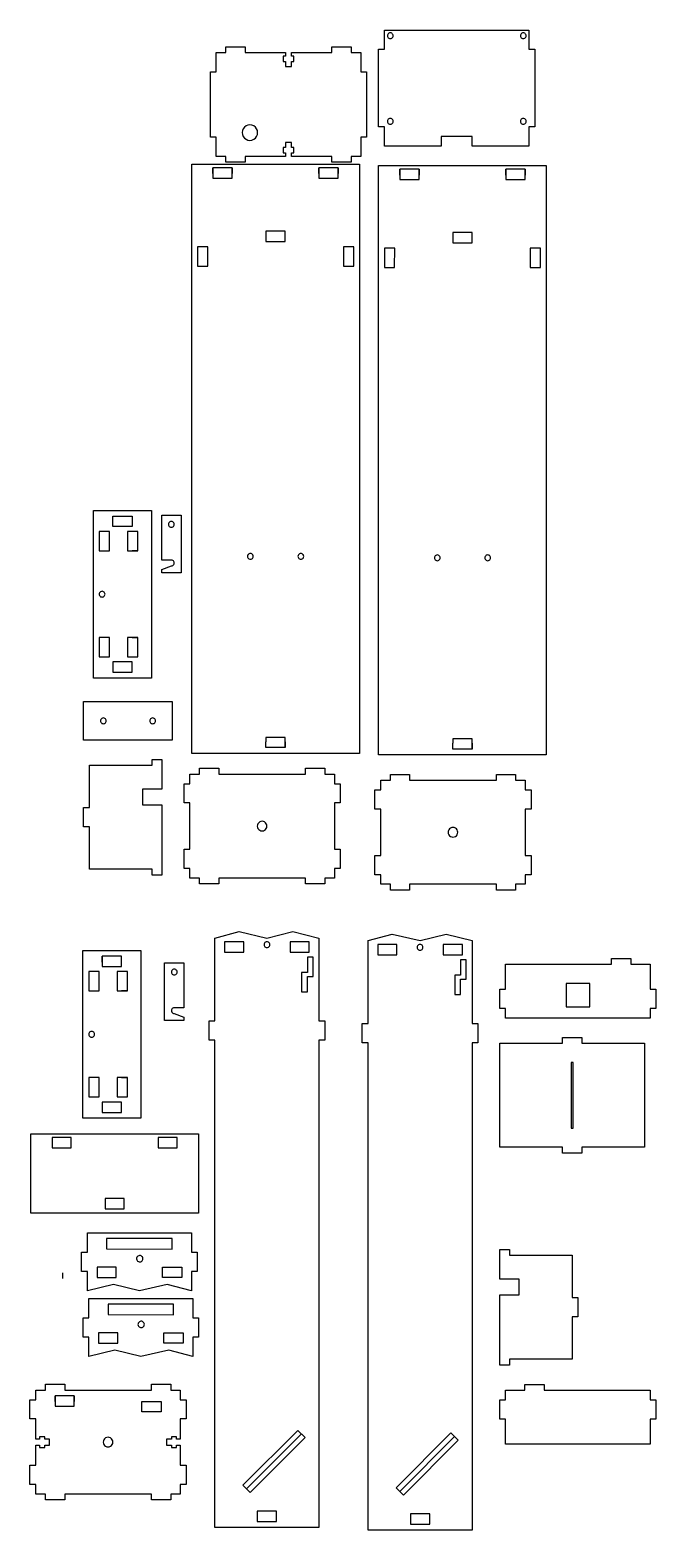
# Model space of a CAD drawing. Header units: millimetres. Extents: x 729 to 973, y 310 to 893.
import ezdxf

# ---------------------------------------------------------------- set-up
doc = ezdxf.new("R2010")
doc.units = ezdxf.units.MM
doc.header["$MEASUREMENT"] = 0

msp = doc.modelspace()

# ---------------------------------------------------------------- linework, layer by layer
for p, q in [((800.43, 837.47), (800.43, 839.72)), ((807.93, 839.72), (807.93, 837.47)), ((841.68, 837.47), (841.68, 839.72)), ((849.18, 839.72), (849.18, 837.47)), ((873.14, 836.92), (873.14, 839.17)), ((880.64, 839.17), (880.64, 836.92)), ((914.39, 836.92), (914.39, 839.17)), ((921.89, 839.17), (921.89, 836.92)), ((761.44, 701.93), (761.44, 704.18)), ((771.22, 690.68), (768.97, 690.68)), ((768.97, 656.93), (771.22, 656.93)), ((828.55, 618.09), (821.05, 618.09)), ((821.05, 618.09), (821.05, 616.34)), ((821.05, 614.09), (821.05, 616.34)), ((828.55, 614.09), (821.05, 614.09)), ((828.55, 614.09), (828.55, 618.09)), ((828.55, 616.34), (828.55, 614.09)), ((901.27, 617.54), (893.77, 617.54)), ((893.77, 617.54), (893.77, 615.79)), ((893.77, 613.54), (893.77, 615.79)), ((901.27, 613.54), (893.77, 613.54)), ((901.27, 613.54), (901.27, 617.54)), ((901.27, 615.79), (901.27, 613.54)), ((757.36, 530.68), (757.36, 532.93)), ((767.14, 519.43), (764.89, 519.43)), ((764.89, 485.68), (767.14, 485.68)), ((741.82, 409.79), (741.82, 407.54)), ((780.81, 407.96), (780.81, 410.21)), ((788.31, 410.21), (788.31, 407.96)), ((781.36, 382.39), (781.36, 384.64)), ((738.98, 359.6), (738.98, 361.85)), ((746.48, 361.85), (746.48, 359.6)), ((772.73, 357.35), (772.73, 359.6)), ((780.23, 359.6), (780.23, 357.35)), ((813.49, 325.63), (834.86, 347.01)), ((873.09, 324.62), (894.47, 345.99)), ((873.09, 324.62), (894.47, 345.99))]:
    msp.add_line(p, q)
for points in [[(925.64, 855.64), (923.39, 855.64), (923.39, 848.14), (901.27, 848.14), (901.27, 851.89), (889.27, 851.89), (889.27, 848.14), (867.14, 848.14), (867.14, 855.64), (864.89, 855.64), (864.89, 885.86), (867.14, 885.86), (867.14, 893.36), (923.39, 893.36), (923.39, 885.86), (925.64, 885.86)], [(868.44, 891.67), (868.33, 891.4), (868.29, 891.11), (868.33, 890.82), (868.44, 890.55), (868.62, 890.32), (868.85, 890.14), (869.12, 890.03), (869.42, 889.99), (869.71, 890.03), (869.98, 890.14), (870.21, 890.32), (870.39, 890.55), (870.5, 890.82), (870.54, 891.11), (870.5, 891.4), (870.39, 891.67), (870.21, 891.91), (869.98, 892.09), (869.71, 892.2), (869.42, 892.24), (869.12, 892.2), (868.85, 892.09), (868.62, 891.91)], [(921.17, 889.99), (921.46, 890.03), (921.73, 890.14), (921.96, 890.32), (922.14, 890.55), (922.25, 890.82), (922.29, 891.11), (922.25, 891.4), (922.14, 891.67), (921.96, 891.91), (921.73, 892.09), (921.46, 892.2), (921.17, 892.24), (920.87, 892.2), (920.6, 892.09), (920.37, 891.91), (920.19, 891.67), (920.08, 891.4), (920.04, 891.11), (920.08, 890.82), (920.19, 890.55), (920.37, 890.32), (920.6, 890.14), (920.87, 890.03)], [(812.96, 884.62), (828.71, 884.62), (828.71, 883.12), (827.74, 883.12), (827.74, 881.12), (828.71, 881.12), (828.71, 879.22), (830.96, 879.22), (830.96, 881.11), (831.94, 881.12), (831.94, 883.12), (830.96, 883.12), (830.96, 884.62), (846.71, 884.62), (846.71, 886.87), (854.21, 886.87), (854.21, 884.62), (857.96, 884.62), (857.96, 877.12), (860.21, 877.12), (860.21, 851.62), (857.96, 851.62), (857.96, 844.12), (854.21, 844.12), (854.21, 841.87), (846.71, 841.87), (846.71, 844.12), (830.96, 844.12), (830.96, 845.62), (831.94, 845.62), (831.94, 847.62), (830.96, 847.62), (830.96, 849.52), (828.71, 849.52), (828.71, 847.61), (827.74, 847.62), (827.74, 845.62), (828.71, 845.62), (828.71, 844.12), (812.96, 844.12), (812.96, 841.87), (805.46, 841.87), (805.46, 844.12), (801.71, 844.12), (801.71, 851.62), (799.46, 851.62), (799.46, 877.12), (801.71, 877.12), (801.71, 884.62), (805.46, 884.62), (805.46, 886.87), (812.96, 886.87)], [(868.85, 856.84), (869.12, 856.73), (869.42, 856.69), (869.71, 856.73), (869.98, 856.84), (870.21, 857.02), (870.39, 857.25), (870.5, 857.52), (870.54, 857.81), (870.5, 858.1), (870.39, 858.37), (870.21, 858.61), (869.98, 858.79), (869.71, 858.9), (869.42, 858.94), (869.12, 858.9), (868.85, 858.79), (868.62, 858.61), (868.44, 858.37), (868.33, 858.1), (868.29, 857.81), (868.33, 857.52), (868.44, 857.25), (868.62, 857.02)], [(920.37, 857.02), (920.6, 856.84), (920.87, 856.73), (921.17, 856.69), (921.46, 856.73), (921.73, 856.84), (921.96, 857.02), (922.14, 857.25), (922.25, 857.52), (922.29, 857.81), (922.25, 858.1), (922.14, 858.37), (921.96, 858.61), (921.73, 858.79), (921.46, 858.9), (921.17, 858.94), (920.87, 858.9), (920.6, 858.79), (920.37, 858.61), (920.19, 858.37), (920.08, 858.1), (920.04, 857.81), (920.08, 857.52), (920.19, 857.25)], [(812.68, 855.54), (812.21, 854.92), (811.91, 854.2), (811.81, 853.42), (811.91, 852.64), (812.21, 851.92), (812.68, 851.3), (813.31, 850.82), (814.03, 850.52), (814.81, 850.42), (815.58, 850.52), (816.31, 850.82), (816.93, 851.3), (817.4, 851.92), (817.7, 852.64), (817.81, 853.42), (817.7, 854.2), (817.4, 854.92), (816.93, 855.54), (816.31, 856.02), (815.58, 856.32), (814.81, 856.42), (814.03, 856.32), (813.31, 856.02)], [(796.68, 841.18), (852.93, 841.18), (857.43, 841.18), (857.43, 611.84), (792.18, 611.84), (792.18, 841.18)], [(925.64, 840.64), (930.14, 840.64), (930.14, 611.29), (864.89, 611.29), (864.89, 840.64), (869.39, 840.64)], [(807.93, 839.72), (800.43, 839.72), (800.43, 835.72), (807.93, 835.72)], [(849.18, 835.72), (849.18, 839.72), (841.68, 839.72), (841.68, 835.72)], [(880.64, 839.17), (873.14, 839.17), (873.14, 835.17), (880.64, 835.17)], [(921.89, 839.17), (914.39, 839.17), (914.39, 835.17), (921.89, 835.17)], [(828.55, 811.1), (828.55, 815.1), (821.05, 815.1), (821.05, 811.1)], [(901.27, 810.55), (901.27, 814.55), (893.77, 814.55), (893.77, 810.55)], [(798.41, 801.47), (798.43, 808.97), (794.43, 808.97), (794.43, 801.47)], [(851.19, 801.47), (855.18, 801.47), (855.18, 808.97), (851.18, 808.97)], [(871.13, 800.92), (871.14, 808.42), (867.14, 808.42), (867.14, 800.92)], [(923.91, 800.92), (927.89, 800.92), (927.89, 808.42), (923.89, 808.42)], [(776.46, 701.93), (776.46, 645.68), (776.46, 641.18), (753.92, 641.18), (753.92, 706.43), (776.46, 706.43)], [(768.94, 701.93), (768.94, 700.18), (761.44, 700.18), (761.44, 704.18), (768.94, 704.18)], [(780.5, 682.09), (780.5, 683.47), (784.25, 684.85), (784.54, 684.89), (784.81, 685), (785.04, 685.18), (785.22, 685.41), (785.33, 685.68), (785.37, 685.97), (785.33, 686.27), (785.22, 686.54), (785.04, 686.77), (784.81, 686.95), (784.54, 687.06), (784.25, 687.1), (780.5, 687.1), (780.5, 704.59), (788, 704.59), (788, 682.09)], [(783.16, 700.68), (783.27, 700.41), (783.45, 700.18), (783.68, 700), (783.96, 699.89), (784.25, 699.85), (784.54, 699.89), (784.81, 700), (785.04, 700.18), (785.22, 700.41), (785.33, 700.68), (785.37, 700.97), (785.33, 701.27), (785.22, 701.54), (785.04, 701.77), (784.81, 701.95), (784.54, 702.06), (784.25, 702.1), (783.96, 702.06), (783.68, 701.95), (783.45, 701.77), (783.27, 701.54), (783.16, 701.27), (783.12, 700.97)], [(760.17, 690.68), (760.2, 698.18), (756.17, 698.18), (756.17, 690.68)], [(768.97, 698.18), (767.22, 698.18), (767.22, 690.68), (771.22, 690.68), (771.22, 698.18)], [(814.44, 687.53), (814.71, 687.42), (815, 687.38), (815.29, 687.42), (815.56, 687.53), (815.79, 687.71), (815.97, 687.94), (816.09, 688.21), (816.12, 688.51), (816.09, 688.8), (815.97, 689.07), (815.79, 689.3), (815.56, 689.48), (815.29, 689.59), (815, 689.63), (814.71, 689.59), (814.44, 689.48), (814.2, 689.3), (814.03, 689.07), (813.91, 688.8), (813.87, 688.51), (813.91, 688.21), (814.03, 687.94), (814.2, 687.71)], [(834.92, 687.43), (835.19, 687.55), (835.42, 687.73), (835.6, 687.96), (835.71, 688.23), (835.75, 688.52), (835.71, 688.81), (835.6, 689.08), (835.42, 689.32), (835.19, 689.5), (834.92, 689.61), (834.63, 689.65), (834.33, 689.61), (834.06, 689.5), (833.83, 689.32), (833.65, 689.08), (833.54, 688.81), (833.5, 688.52), (833.54, 688.23), (833.65, 687.96), (833.83, 687.73), (834.06, 687.55), (834.33, 687.43), (834.63, 687.4)], [(886.92, 688.75), (886.74, 688.52), (886.63, 688.25), (886.59, 687.96), (886.63, 687.67), (886.74, 687.4), (886.92, 687.16), (887.15, 686.99), (887.42, 686.87), (887.72, 686.83), (888.01, 686.87), (888.28, 686.99), (888.51, 687.16), (888.69, 687.4), (888.8, 687.67), (888.84, 687.96), (888.8, 688.25), (888.69, 688.52), (888.51, 688.75), (888.28, 688.93), (888.01, 689.05), (887.72, 689.08), (887.42, 689.05), (887.15, 688.93)], [(907.63, 686.89), (907.9, 687), (908.14, 687.18), (908.32, 687.41), (908.43, 687.68), (908.47, 687.97), (908.43, 688.27), (908.32, 688.54), (908.14, 688.77), (907.9, 688.95), (907.63, 689.06), (907.34, 689.1), (907.05, 689.06), (906.78, 688.95), (906.55, 688.77), (906.37, 688.54), (906.26, 688.27), (906.22, 687.97), (906.26, 687.68), (906.37, 687.41), (906.55, 687.18), (906.78, 687), (907.05, 686.89), (907.34, 686.85)], [(756.73, 672.83), (757.01, 672.72), (757.3, 672.68), (757.59, 672.72), (757.86, 672.83), (758.09, 673.01), (758.27, 673.25), (758.38, 673.52), (758.42, 673.81), (758.38, 674.1), (758.27, 674.37), (758.09, 674.6), (757.86, 674.78), (757.59, 674.9), (757.3, 674.93), (757.01, 674.9), (756.73, 674.78), (756.5, 674.6), (756.32, 674.37), (756.21, 674.1), (756.17, 673.81), (756.21, 673.52), (756.32, 673.25), (756.5, 673.01)], [(756.17, 649.43), (760.17, 649.43), (760.17, 656.93), (756.17, 656.93)], [(768.97, 649.43), (771.22, 649.43), (771.22, 656.93), (767.22, 656.93), (767.22, 649.43)], [(761.44, 643.43), (768.94, 643.43), (768.94, 647.43), (761.44, 647.43)], [(784.6, 617.02), (750.1, 617.02), (750.1, 632.02), (784.6, 632.02)], [(756.67, 624.52), (756.7, 624.23), (756.82, 623.95), (757, 623.72), (757.23, 623.54), (757.5, 623.43), (757.79, 623.39), (758.08, 623.43), (758.35, 623.54), (758.59, 623.72), (758.77, 623.95), (758.88, 624.23), (758.92, 624.52), (758.88, 624.81), (758.77, 625.08), (758.59, 625.31), (758.35, 625.49), (758.08, 625.6), (757.79, 625.64), (757.5, 625.6), (757.23, 625.49), (757, 625.31), (756.82, 625.08), (756.7, 624.81)], [(775.99, 623.95), (776.17, 623.72), (776.4, 623.54), (776.67, 623.43), (776.96, 623.39), (777.25, 623.43), (777.52, 623.54), (777.76, 623.72), (777.93, 623.95), (778.05, 624.23), (778.09, 624.52), (778.05, 624.81), (777.93, 625.08), (777.76, 625.31), (777.52, 625.49), (777.25, 625.6), (776.96, 625.64), (776.67, 625.6), (776.4, 625.49), (776.17, 625.31), (775.99, 625.08), (775.87, 624.81), (775.84, 624.52), (775.87, 624.23)], [(752.35, 590.77), (752.35, 607.27), (776.73, 607.27), (776.73, 609.52), (780.48, 609.52), (780.48, 597.89), (772.98, 597.89), (772.98, 591.89), (780.48, 591.89), (780.48, 564.52), (776.73, 564.52), (776.73, 566.77), (752.35, 566.77), (752.35, 583.27), (750.1, 583.27), (750.1, 590.77)], [(802.68, 603.82), (836.43, 603.82), (836.43, 606.07), (843.93, 606.07), (843.93, 603.82), (847.68, 603.82), (847.68, 600.07), (849.93, 600.07), (849.93, 592.57), (847.68, 592.57), (847.68, 574.57), (849.93, 574.57), (849.93, 567.07), (847.68, 567.07), (847.68, 563.32), (843.93, 563.32), (843.93, 561.07), (836.43, 561.07), (836.43, 563.32), (802.68, 563.32), (802.68, 561.07), (795.18, 561.07), (795.18, 563.32), (791.43, 563.32), (791.43, 567.07), (789.18, 567.07), (789.18, 574.57), (791.43, 574.57), (791.43, 592.57), (789.18, 592.57), (789.18, 600.07), (791.43, 600.07), (791.43, 603.82), (795.18, 603.82), (795.18, 606.07), (802.68, 606.07)], [(865.7, 564.66), (863.45, 564.66), (863.45, 572.16), (865.7, 572.16), (865.7, 590.16), (863.45, 590.16), (863.45, 597.66), (865.7, 597.66), (865.7, 601.41), (869.45, 601.41), (869.45, 603.66), (876.95, 603.66), (876.95, 601.41), (910.7, 601.41), (910.7, 603.66), (918.2, 603.66), (918.2, 601.41), (921.95, 601.41), (921.95, 597.66), (924.2, 597.66), (924.2, 590.16), (921.95, 590.16), (921.95, 572.16), (924.2, 572.16), (924.2, 564.66), (921.95, 564.66), (921.95, 560.91), (918.2, 560.91), (918.2, 558.66), (910.7, 558.66), (910.7, 560.91), (876.95, 560.91), (876.95, 558.66), (869.45, 558.66), (869.45, 560.91), (865.7, 560.91)], [(819.55, 585.44), (819.06, 585.38), (818.61, 585.19), (818.22, 584.9), (817.93, 584.51), (817.74, 584.05), (817.68, 583.57), (817.74, 583.08), (817.93, 582.63), (818.22, 582.24), (818.61, 581.95), (819.06, 581.76), (819.55, 581.69), (820.04, 581.76), (820.49, 581.95), (820.88, 582.24), (821.17, 582.63), (821.36, 583.08), (821.43, 583.57), (821.36, 584.05), (821.17, 584.51), (820.88, 584.9), (820.49, 585.19), (820.04, 585.38)], [(893.82, 583.03), (893.33, 582.97), (892.88, 582.78), (892.49, 582.48), (892.2, 582.1), (892.01, 581.64), (891.95, 581.16), (892.01, 580.67), (892.2, 580.22), (892.49, 579.83), (892.88, 579.53), (893.33, 579.35), (893.82, 579.28), (894.31, 579.35), (894.76, 579.53), (895.15, 579.83), (895.44, 580.22), (895.63, 580.67), (895.7, 581.16), (895.63, 581.64), (895.44, 582.1), (895.15, 582.48), (894.76, 582.78), (894.31, 582.97)], [(798.92, 507.8), (801.17, 507.8), (801.17, 540.01), (810.58, 542.49), (821.42, 540.01), (831.54, 542.49), (841.67, 540.01), (841.67, 507.8), (843.92, 507.8), (843.92, 500.3), (841.67, 500.3), (841.67, 310.67), (801.17, 310.67), (801.17, 500.3), (798.92, 500.3)], [(812.42, 538.55), (804.92, 538.55), (804.92, 534.55), (812.42, 534.55)], [(821.13, 536.34), (821.42, 536.3), (821.71, 536.34), (821.98, 536.45), (822.21, 536.63), (822.39, 536.86), (822.5, 537.13), (822.54, 537.42), (822.5, 537.71), (822.39, 537.99), (822.21, 538.22), (821.98, 538.4), (821.71, 538.51), (821.42, 538.55), (821.13, 538.51), (820.85, 538.4), (820.62, 538.22), (820.44, 537.99), (820.33, 537.71), (820.29, 537.42), (820.33, 537.13), (820.44, 536.86), (820.62, 536.63), (820.85, 536.45)], [(830.42, 538.55), (830.42, 534.55), (837.92, 534.53), (837.92, 538.55)], [(860.77, 309.65), (860.77, 499.28), (858.52, 499.28), (858.52, 506.78), (860.77, 506.78), (860.77, 538.99), (870.19, 541.47), (881.02, 538.99), (891.15, 541.47), (901.27, 538.99), (901.27, 506.78), (903.52, 506.78), (903.52, 499.28), (901.27, 499.28), (901.27, 309.65)], [(858.52, 506.78), (860.77, 506.78), (860.77, 538.99), (870.19, 541.47), (881.02, 538.99), (891.15, 541.47), (901.27, 538.99), (901.27, 506.78), (903.52, 506.78), (903.52, 499.28), (901.27, 499.28), (901.27, 309.65), (860.77, 309.65), (860.77, 499.28), (858.52, 499.28)], [(872.02, 537.53), (864.52, 537.53), (864.52, 533.53), (872.02, 533.53)], [(872.02, 537.53), (864.52, 537.53), (864.52, 533.53), (872.02, 533.53)], [(880.46, 535.43), (880.73, 535.32), (881.02, 535.28), (881.31, 535.32), (881.59, 535.43), (881.82, 535.61), (882, 535.84), (882.11, 536.12), (882.15, 536.41), (882.11, 536.7), (882, 536.97), (881.82, 537.2), (881.59, 537.38), (881.31, 537.49), (881.02, 537.53), (880.73, 537.49), (880.46, 537.38), (880.23, 537.2), (880.05, 536.97), (879.94, 536.7), (879.9, 536.41), (879.94, 536.12), (880.05, 535.84), (880.23, 535.61)], [(880.73, 535.32), (881.02, 535.28), (881.31, 535.32), (881.59, 535.43), (881.82, 535.61), (882, 535.84), (882.11, 536.12), (882.15, 536.41), (882.11, 536.7), (882, 536.97), (881.82, 537.2), (881.59, 537.38), (881.31, 537.49), (881.02, 537.53), (880.73, 537.49), (880.46, 537.38), (880.23, 537.2), (880.05, 536.97), (879.94, 536.7), (879.9, 536.41), (879.94, 536.12), (880.05, 535.84), (880.23, 535.61), (880.46, 535.43)], [(890.02, 533.53), (897.52, 533.52), (897.52, 537.53), (890.02, 537.53)], [(890.02, 537.53), (890.02, 533.53), (897.52, 533.52), (897.52, 537.53)], [(772.38, 474.43), (772.38, 469.93), (749.84, 469.93), (749.84, 535.18), (772.38, 535.18), (772.38, 530.68)], [(764.86, 532.93), (757.36, 532.93), (757.36, 528.93), (764.86, 528.93), (764.86, 530.68)], [(839.42, 525.05), (839.42, 532.55), (837.17, 532.55), (837.17, 526.55), (834.92, 526.55), (834.92, 519.05), (837.17, 519.05), (837.17, 525.05)], [(894.52, 525.53), (894.52, 518.03), (896.77, 518.03), (896.77, 524.03), (899.02, 524.03), (899.02, 531.53), (896.77, 531.53), (896.77, 525.53)], [(899.02, 524.03), (899.02, 531.53), (896.77, 531.53), (896.77, 525.53), (894.52, 525.53), (894.52, 518.03), (896.77, 518.03), (896.77, 524.03)], [(912.07, 520.08), (914.32, 520.08), (914.32, 529.83), (955.57, 529.83), (955.57, 532.08), (963.07, 532.08), (963.07, 529.83), (970.57, 529.83), (970.57, 520.08), (972.82, 520.08), (972.82, 512.58), (970.57, 512.58), (970.57, 508.83), (914.32, 508.83), (914.32, 512.58), (912.07, 512.58)], [(756.12, 526.93), (752.09, 526.93), (752.09, 519.43), (756.09, 519.43)], [(767.14, 519.43), (767.14, 526.93), (764.89, 526.93), (763.14, 526.93), (763.14, 519.43)], [(781.61, 530.39), (789.11, 530.39), (789.11, 512.9), (785.36, 512.9), (785.07, 512.86), (784.8, 512.75), (784.57, 512.57), (784.39, 512.34), (784.27, 512.07), (784.24, 511.78), (784.27, 511.49), (784.39, 511.21), (784.57, 510.98), (784.8, 510.8), (785.07, 510.69), (785.36, 510.65), (789.11, 509.27), (789.11, 507.89), (781.61, 507.89)], [(785.07, 525.69), (785.36, 525.65), (785.65, 525.69), (785.92, 525.8), (786.16, 525.98), (786.34, 526.21), (786.45, 526.49), (786.49, 526.78), (786.45, 527.07), (786.34, 527.34), (786.16, 527.57), (785.92, 527.75), (785.65, 527.86), (785.36, 527.9), (785.07, 527.86), (784.8, 527.75), (784.57, 527.57), (784.39, 527.34), (784.27, 527.07), (784.24, 526.78), (784.27, 526.49), (784.39, 526.21), (784.57, 525.98), (784.8, 525.8)], [(947.02, 513.18), (947.02, 522.33), (937.87, 522.33), (937.87, 513.18)], [(754.31, 502.26), (754.34, 502.55), (754.31, 502.84), (754.19, 503.12), (754.02, 503.35), (753.78, 503.53), (753.51, 503.64), (753.22, 503.68), (752.93, 503.64), (752.66, 503.53), (752.42, 503.35), (752.25, 503.12), (752.13, 502.84), (752.09, 502.55), (752.13, 502.26), (752.25, 501.99), (752.42, 501.76), (752.66, 501.58), (752.93, 501.47), (753.22, 501.43), (753.51, 501.47), (753.78, 501.58), (754.02, 501.76), (754.19, 501.99)], [(943.95, 499.08), (968.32, 499.08), (968.32, 458.58), (943.95, 458.58), (943.95, 456.33), (936.45, 456.33), (936.45, 458.58), (912.07, 458.58), (912.07, 499.08), (936.45, 499.08), (936.45, 501.33), (943.95, 501.33)], [(939.82, 491.51), (939.82, 466.08), (940.57, 466.08), (940.57, 491.51), (940.2, 491.51)], [(756.09, 485.68), (752.09, 485.68), (752.09, 478.18), (756.09, 478.18)], [(767.14, 478.18), (767.14, 485.68), (763.14, 485.68), (763.14, 478.18), (764.89, 478.18)], [(757.36, 476.18), (757.36, 472.18), (764.86, 472.18), (764.86, 476.18)], [(729.55, 463.81), (734.05, 463.81), (790.3, 463.81), (794.8, 463.81), (794.8, 432.92), (729.55, 432.92)], [(745.3, 458.34), (745.3, 462.35), (737.8, 462.35), (737.8, 458.35)], [(786.55, 458.35), (786.55, 462.35), (779.05, 462.35), (779.05, 458.35)], [(765.93, 438.6), (758.43, 438.6), (758.43, 434.6), (765.93, 434.6)], [(749.31, 410.27), (749.31, 417.77), (751.56, 417.77), (751.56, 425.28), (792.06, 425.28), (792.06, 417.77), (794.31, 417.77), (794.31, 410.27), (792.06, 410.27), (792.06, 402.75), (782.65, 405.22), (771.81, 402.75), (761.69, 405.22), (751.56, 402.75), (751.56, 410.27)], [(759.06, 423.03), (759.06, 419.03), (784.56, 418.95), (784.56, 423.03)], [(771.39, 414.09), (771.7, 413.99), (772.02, 413.97), (772.34, 414.03), (772.63, 414.17), (772.88, 414.39), (773.06, 414.66), (773.16, 414.96), (773.18, 415.29), (773.12, 415.6), (772.98, 415.89), (772.76, 416.14), (772.49, 416.32), (772.19, 416.42), (771.86, 416.45), (771.55, 416.38), (771.25, 416.24), (771.01, 416.03), (770.83, 415.76), (770.73, 415.45), (770.7, 415.13), (770.77, 414.81), (770.91, 414.52), (771.12, 414.27)], [(940.2, 376.08), (915.82, 376.08), (915.82, 373.83), (912.07, 373.83), (912.07, 401.21), (919.57, 401.21), (919.57, 407.21), (912.07, 407.21), (912.07, 418.83), (915.82, 418.83), (915.82, 416.58), (940.2, 416.58), (940.2, 400.08), (942.45, 400.08), (942.45, 392.58), (940.2, 392.58)], [(762.81, 411.96), (755.31, 411.96), (755.31, 407.96), (762.81, 407.93)], [(780.81, 411.96), (788.31, 411.96), (788.31, 407.96), (780.81, 407.96)], [(792.61, 377.18), (783.2, 379.66), (772.36, 377.18), (762.24, 379.66), (752.11, 377.18), (752.11, 384.7), (749.86, 384.7), (749.86, 392.2), (752.11, 392.2), (752.11, 399.72), (792.61, 399.72), (792.61, 392.2), (794.86, 392.2), (794.86, 384.7), (792.61, 384.7)], [(785.11, 393.38), (785.11, 397.47), (759.61, 397.47), (759.61, 393.47)], [(763.36, 382.37), (763.36, 386.39), (755.86, 386.39), (755.86, 382.39)], [(771.31, 389.24), (771.46, 388.95), (771.67, 388.71), (771.94, 388.53), (772.25, 388.42), (772.57, 388.4), (772.89, 388.46), (773.18, 388.61), (773.42, 388.82), (773.6, 389.09), (773.71, 389.4), (773.73, 389.72), (773.67, 390.04), (773.52, 390.33), (773.31, 390.57), (773.04, 390.75), (772.73, 390.86), (772.41, 390.88), (772.09, 390.82), (771.8, 390.67), (771.56, 390.46), (771.38, 390.19), (771.27, 389.88), (771.25, 389.56)], [(788.86, 386.39), (788.86, 382.39), (781.36, 382.39), (781.36, 386.39)], [(734.98, 342.72), (736.88, 342.72), (736.88, 344.97), (734.98, 344.97), (734.98, 345.95), (732.98, 345.95), (732.98, 344.97), (731.48, 344.97), (731.48, 352.85), (729.23, 352.85), (729.23, 360.35), (731.48, 360.35), (731.48, 364.1), (735.23, 364.1), (735.23, 366.35), (742.73, 366.35), (742.73, 364.1), (776.48, 364.1), (776.48, 366.35), (783.98, 366.35), (783.98, 364.1), (787.73, 364.1), (787.73, 360.35), (789.98, 360.35), (789.98, 352.85), (787.73, 352.85), (787.73, 344.97), (786.23, 344.97), (786.23, 345.95), (784.23, 345.95), (784.23, 344.97), (782.33, 344.97), (782.33, 342.72), (784.23, 342.72), (784.23, 341.75), (786.23, 341.75), (786.23, 342.72), (787.73, 342.72), (787.73, 334.85), (789.98, 334.85), (789.98, 327.35), (787.73, 327.35), (787.73, 323.6), (783.98, 323.6), (783.98, 321.35), (776.48, 321.35), (776.48, 323.6), (742.73, 323.6), (742.73, 321.35), (735.23, 321.35), (735.23, 323.6), (731.48, 323.6), (731.48, 327.35), (729.23, 327.35), (729.23, 334.85), (731.48, 334.85), (731.48, 342.72), (732.98, 342.72), (732.98, 341.75), (734.98, 341.75)], [(914.32, 360.33), (914.32, 364.08), (921.82, 364.08), (921.82, 366.33), (929.32, 366.33), (929.32, 364.08), (970.57, 364.08), (970.57, 360.33), (972.82, 360.33), (972.82, 352.83), (970.57, 352.83), (970.57, 343.08), (914.32, 343.08), (914.32, 352.83), (912.07, 352.83), (912.07, 360.33)], [(746.48, 357.85), (746.48, 361.85), (738.98, 361.85), (738.98, 357.85)], [(780.23, 355.6), (772.73, 355.6), (772.73, 359.6), (780.23, 359.6)], [(761.23, 342.91), (761.42, 343.36), (761.48, 343.85), (761.42, 344.33), (761.23, 344.79), (760.93, 345.18), (760.54, 345.47), (760.09, 345.66), (759.61, 345.72), (759.12, 345.66), (758.67, 345.47), (758.28, 345.18), (757.98, 344.79), (757.8, 344.33), (757.73, 343.85), (757.8, 343.36), (757.98, 342.91), (758.28, 342.52), (758.67, 342.23), (759.12, 342.04), (759.61, 341.97), (760.09, 342.04), (760.54, 342.23), (760.93, 342.52)], [(814.9, 324.22), (836.27, 345.59), (833.44, 348.42), (812.07, 327.05)], [(893.05, 347.4), (871.68, 326.03), (874.51, 323.2), (895.88, 344.58)], [(874.51, 323.2), (895.88, 344.58), (893.05, 347.4), (871.68, 326.03)], [(817.67, 316.92), (817.67, 312.92), (825.17, 312.92), (825.17, 316.92)], [(877.27, 311.9), (884.77, 311.9), (884.77, 315.9), (877.27, 315.9)], [(877.27, 315.9), (877.27, 311.9), (884.77, 311.9), (884.77, 315.9)]]:
    msp.add_lwpolyline(points, close=True)

doc.saveas('drawing.dxf')
